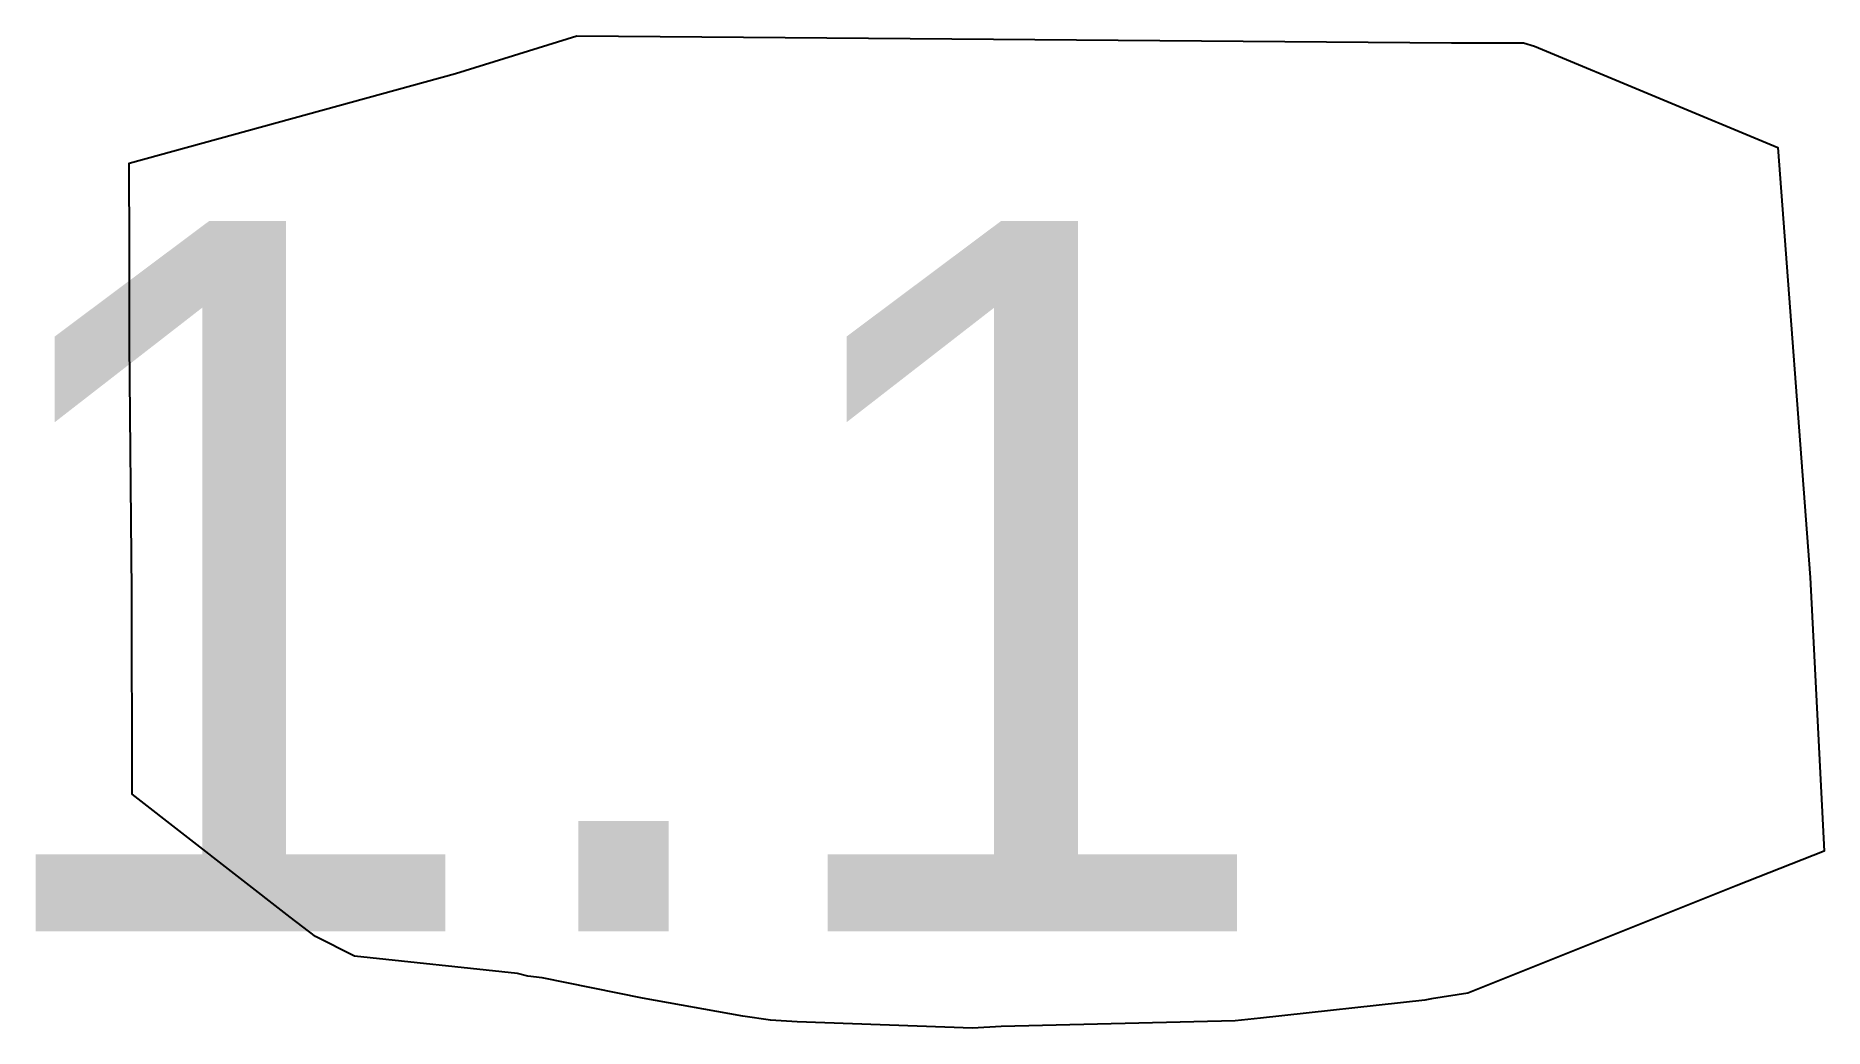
# Model space of a CAD drawing. Extents: x 97.4 to 110, y 29.3 to 36.3.
import ezdxf

# ---------------------------------------------------------------- set-up
doc = ezdxf.new("R2010")
doc.units = 0
doc.layers.add('PART', color=3, linetype='CONTINUOUS')
doc.layers.add('TEXT', color=2, linetype='CONTINUOUS')

msp = doc.modelspace()

# ---------------------------------------------------------------- linework, layer by layer
at = {"layer": 'PART', "color": 1}
msp.add_lwpolyline([(103.997, 29.2662), (102.761, 29.3114), (102.575, 29.324), (102.379, 29.3499), (101.673, 29.4774), (100.967, 29.6198), (100.865, 29.6331), (100.793, 29.6515), (99.646, 29.7732), (99.3703, 29.9121), (99.191, 30.0487), (98.079, 30.9135), (98.0761, 32.3446), (98.0605, 34.0805), (98.0617, 34.743), (98.0591, 35.3539), (100.356, 35.9848), (101.21, 36.2512), (107.369, 36.2026), (107.877, 36.2016), (107.953, 36.1771), (109.668, 35.4658), (109.894, 32.439), (109.994, 30.5121), (109.375, 30.2678), (107.484, 29.5133), (107.229, 29.4732), (107.182, 29.4639), (106.024, 29.3376), (105.847, 29.3173), (104.198, 29.2789)], close=True, dxfattribs=at)

# ---------------------------------------------------------------- texts
at = {"layer": 'TEXT'}
msp.add_text('1.1', height=5, dxfattribs=at).set_placement((96.8914, 29.9476))

doc.saveas('drawing.dxf')
